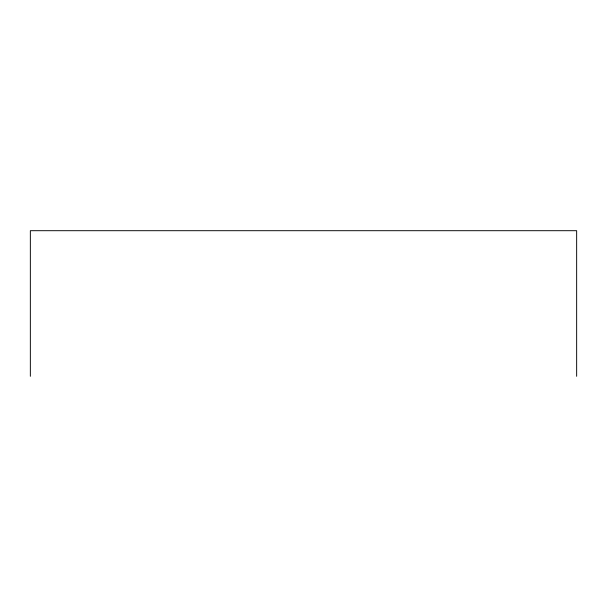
<?xml version="1.0" encoding="UTF-8"?>
<svg xmlns="http://www.w3.org/2000/svg" width="607" height="607" viewBox="0 0 607 607"><rect width="100%" height="100%" fill="white"/><g stroke="black" fill="none" stroke-linecap="round" stroke-linejoin="round"><path stroke-width="0.91" d="M576.65 376.302L576.65 230.698L30.35 230.698L30.35 376.302"/></g></svg>
